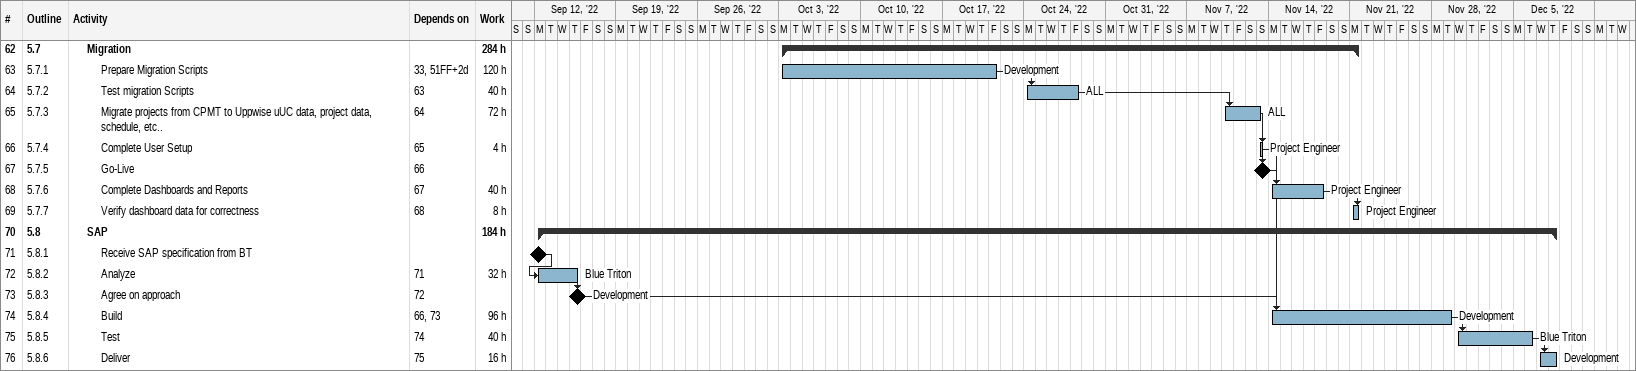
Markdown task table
| ID | WBS | Task | Start | Finish | Predecessors | Resources | Work (h) |
|---|---|---|---|---|---|---|---|
| 62 | 5.7 | **Migration** | 2022-10-03 | 2022-11-21 |  |  | 284 |
| 63 | 5.7.1 | Prepare Migration Scripts | 2022-10-03 | 2022-10-21 | 33, 51FF+2d | Development | 120 |
| 64 | 5.7.2 | Test migration Scripts | 2022-10-24 | 2022-10-28 | 63 | ALL | 40 |
| 65 | 5.7.3 | Migrate projects from CPMT to Uppwise uUC data, project data, schedule, etc.. | 2022-11-10 | 2022-11-13 | 64 | ALL | 72 |
| 66 | 5.7.4 | Complete User Setup | 2022-11-13 | 2022-11-13 | 65 | Project Engineer | 4 |
| 67 | 5.7.5 | Go-Live (milestone) | 2022-11-13 | 2022-11-13 | 66 |  |  |
| 68 | 5.7.6 | Complete Dashboards and Reports | 2022-11-14 | 2022-11-18 | 67 | Project Engineer | 40 |
| 69 | 5.7.7 | Verify dashboard data for correctness | 2022-11-21 | 2022-11-21 | 68 | Project Engineer | 8 |
| 70 | 5.8 | **SAP** | 2022-09-12 | 2022-12-08 |  |  | 184 |
| 71 | 5.8.1 | Receive SAP specification from BT (milestone) | 2022-09-12 | 2022-09-12 |  |  |  |
| 72 | 5.8.2 | Analyze | 2022-09-12 | 2022-09-15 | 71 | Blue Triton | 32 |
| 73 | 5.8.3 | Agree on approach (milestone) | 2022-09-15 | 2022-09-15 | 72 | Development |  |
| 74 | 5.8.4 | Build | 2022-11-14 | 2022-11-29 | 66, 73 | Development | 96 |
| 75 | 5.8.5 | Test | 2022-11-30 | 2022-12-06 | 74 | Blue Triton | 40 |
| 76 | 5.8.6 | Deliver | 2022-12-07 | 2022-12-08 | 75 | Development | 16 |
